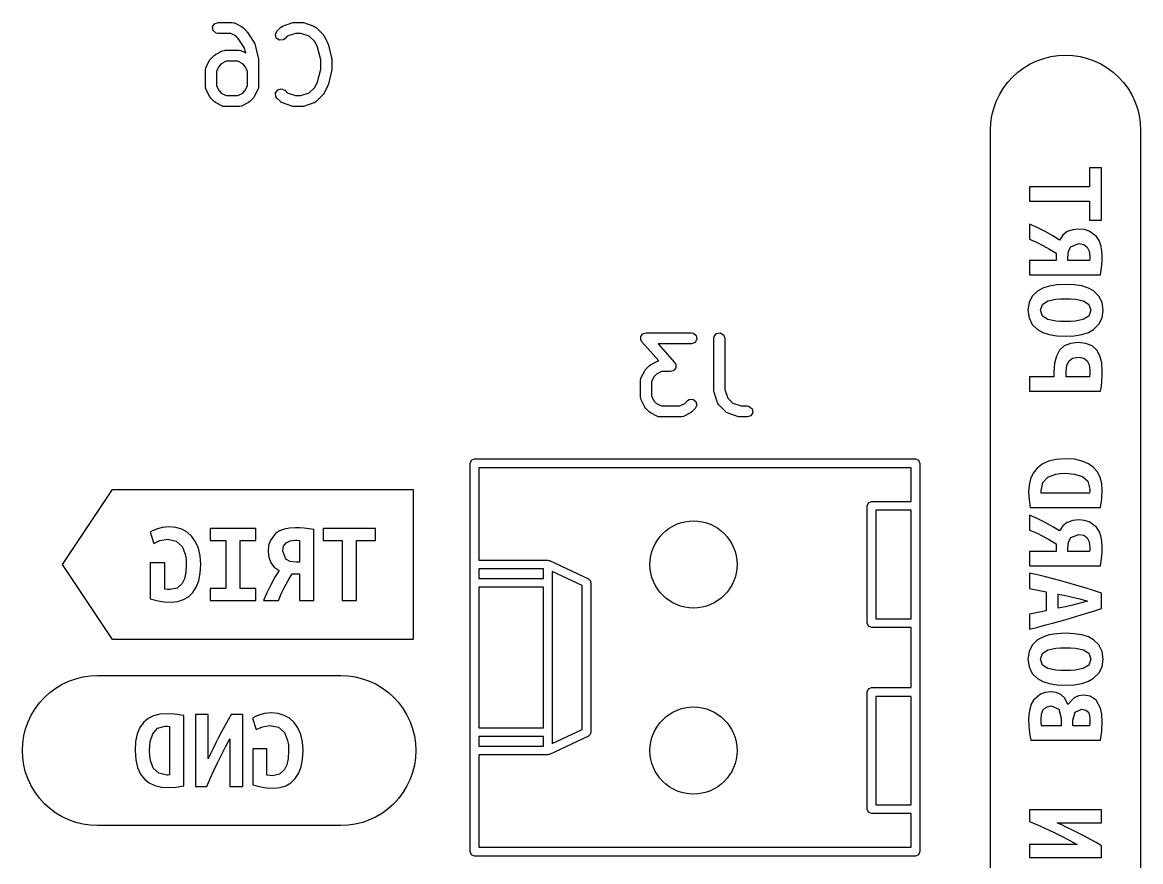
# Model space of a CAD drawing. Extents: x 84 to 124, y -233 to -38.
# Drawn here: x 107.04 to 122.31, y -168.53 to -157.08 of the extents above; entities that cross this region are included whole.
import ezdxf

# ---------------------------------------------------------------- set-up
doc = ezdxf.new("R2010")
doc.units = 0
doc.layers.add('BLACK', color=7, linetype='CONTINUOUS')

msp = doc.modelspace()

# ---------------------------------------------------------------- linework, layer by layer
at = {"layer": 'BLACK', "linetype": 'CONTINUOUS'}
for p, q in [((109.64, -157.138), (109.665, -157.094)), ((109.665, -157.094), (109.714, -157.076)), ((109.714, -157.076), (109.904, -157.076)), ((109.904, -157.076), (109.93, -157.081)), ((109.93, -157.081), (109.933, -157.084)), ((109.933, -157.084), (109.938, -157.084)), ((109.938, -157.084), (110.033, -157.132)), ((110.595, -157.128), (110.737, -157.08)), ((110.737, -157.08), (110.76, -157.077)), ((110.76, -157.077), (110.761, -157.076)), ((110.761, -157.076), (110.856, -157.076)), ((110.856, -157.076), (110.878, -157.08)), ((110.878, -157.08), (110.88, -157.08)), ((110.88, -157.08), (111.023, -157.128)), ((109.649, -157.189), (109.64, -157.138)), ((109.688, -157.222), (109.649, -157.189)), ((109.714, -157.226), (109.688, -157.222)), ((109.886, -157.226), (109.714, -157.226)), ((109.955, -157.261), (109.886, -157.226)), ((110.033, -157.132), (110.051, -157.145)), ((110.051, -157.145), (110.052, -157.146)), ((110.052, -157.146), (110.1, -157.194)), ((110.1, -157.194), (110.106, -157.203)), ((110.106, -157.203), (110.109, -157.205)), ((110.109, -157.205), (110.204, -157.348)), ((110.496, -157.24), (110.518, -157.194)), ((110.509, -157.29), (110.496, -157.24)), ((110.518, -157.194), (110.565, -157.146)), ((110.565, -157.146), (110.587, -157.131)), ((110.587, -157.131), (110.591, -157.131)), ((110.591, -157.131), (110.595, -157.128)), ((110.773, -157.226), (110.659, -157.265)), ((110.844, -157.226), (110.773, -157.226)), ((110.959, -157.265), (110.844, -157.226)), ((111.023, -157.128), (111.046, -157.14)), ((111.046, -157.14), (111.048, -157.144)), ((111.048, -157.144), (111.052, -157.146)), ((111.052, -157.146), (111.148, -157.241)), ((111.148, -157.241), (111.16, -157.26)), ((111.16, -157.26), (111.162, -157.261)), ((109.989, -157.294), (109.955, -157.261)), ((110.072, -157.42), (109.989, -157.294)), ((110.204, -157.348), (110.215, -157.371)), ((110.215, -157.371), (110.215, -157.371)), ((110.215, -157.371), (110.262, -157.562)), ((110.551, -157.319), (110.509, -157.29)), ((110.602, -157.315), (110.551, -157.319)), ((110.624, -157.3), (110.602, -157.315)), ((110.659, -157.265), (110.624, -157.3)), ((111.033, -157.339), (110.959, -157.265)), ((111.071, -157.416), (111.033, -157.339)), ((111.162, -157.261), (111.209, -157.356)), ((111.209, -157.356), (111.213, -157.368)), ((111.213, -157.368), (111.215, -157.371)), ((111.215, -157.371), (111.262, -157.562)), ((109.613, -157.575), (109.66, -157.527)), ((109.66, -157.527), (109.679, -157.514)), ((109.679, -157.514), (109.68, -157.513)), ((109.68, -157.513), (109.775, -157.465)), ((109.775, -157.465), (109.8, -157.458)), ((109.8, -157.458), (109.805, -157.459)), ((109.805, -157.459), (109.809, -157.457)), ((109.809, -157.457), (109.999, -157.457)), ((109.999, -157.457), (110.025, -157.462)), ((110.025, -157.462), (110.028, -157.465)), ((110.028, -157.465), (110.033, -157.465)), ((110.033, -157.465), (110.091, -157.494)), ((110.091, -157.494), (110.072, -157.42)), ((110.262, -157.562), (110.264, -157.577)), ((111.115, -157.589), (111.071, -157.416)), ((111.262, -157.562), (111.264, -157.577)), ((120.987, -157.567), (121.085, -157.543)), ((121.085, -157.543), (121.184, -157.528)), ((121.184, -157.528), (121.285, -157.523)), ((121.285, -157.523), (121.386, -157.528)), ((121.386, -157.528), (121.485, -157.543)), ((121.485, -157.543), (121.583, -157.567)), ((109.543, -157.723), (109.548, -157.697)), ((109.548, -157.697), (109.551, -157.694)), ((109.551, -157.689), (109.599, -157.594)), ((109.551, -157.694), (109.551, -157.689)), ((109.599, -157.594), (109.612, -157.576)), ((109.612, -157.576), (109.613, -157.575)), ((109.728, -157.672), (109.693, -157.741)), ((109.758, -157.642), (109.728, -157.672)), ((109.826, -157.607), (109.758, -157.642)), ((109.982, -157.607), (109.826, -157.607)), ((110.05, -157.642), (109.982, -157.607)), ((110.08, -157.672), (110.05, -157.642)), ((110.115, -157.741), (110.08, -157.672)), ((110.264, -157.577), (110.265, -157.58)), ((110.265, -157.58), (110.265, -157.961)), ((111.071, -157.887), (111.115, -157.714)), ((111.115, -157.714), (111.115, -157.589)), ((111.264, -157.577), (111.265, -157.58)), ((111.265, -157.58), (111.265, -157.723)), ((120.634, -157.756), (120.715, -157.696)), ((120.715, -157.696), (120.802, -157.644)), ((120.802, -157.644), (120.893, -157.601)), ((120.893, -157.601), (120.987, -157.567)), ((121.583, -157.567), (121.677, -157.601)), ((121.677, -157.601), (121.768, -157.644)), ((121.768, -157.644), (121.855, -157.696)), ((121.855, -157.696), (121.936, -157.756)), ((109.543, -157.961), (109.543, -157.723)), ((109.693, -157.741), (109.693, -157.943)), ((110.115, -157.943), (110.115, -157.741)), ((111.262, -157.741), (111.215, -157.931)), ((111.265, -157.723), (111.262, -157.738)), ((111.262, -157.738), (111.262, -157.741)), ((120.492, -157.898), (120.56, -157.823)), ((120.56, -157.823), (120.634, -157.756)), ((121.936, -157.756), (122.01, -157.823)), ((122.01, -157.823), (122.078, -157.898)), ((109.545, -157.965), (109.543, -157.961)), ((109.544, -157.969), (109.545, -157.965)), ((109.551, -157.994), (109.544, -157.969)), ((109.599, -158.09), (109.551, -157.994)), ((109.693, -157.943), (109.728, -158.012)), ((109.728, -158.012), (109.758, -158.042)), ((110.05, -158.042), (110.08, -158.012)), ((110.08, -158.012), (110.115, -157.943)), ((110.257, -157.994), (110.209, -158.09)), ((110.26, -157.987), (110.257, -157.99)), ((110.257, -157.99), (110.257, -157.994)), ((110.265, -157.961), (110.26, -157.987)), ((110.498, -158.037), (110.528, -157.995)), ((110.528, -157.995), (110.577, -157.981)), ((110.577, -157.981), (110.624, -158.003)), ((110.624, -158.003), (110.659, -158.038)), ((110.959, -158.038), (111.033, -157.964)), ((111.033, -157.964), (111.071, -157.887)), ((111.209, -157.947), (111.162, -158.042)), ((111.21, -157.943), (111.209, -157.947)), ((111.215, -157.931), (111.21, -157.943)), ((120.381, -158.065), (120.432, -157.979)), ((120.432, -157.979), (120.492, -157.898)), ((122.078, -157.898), (122.138, -157.979)), ((122.138, -157.979), (122.189, -158.065)), ((109.6, -158.091), (109.599, -158.09)), ((109.613, -158.109), (109.6, -158.091)), ((109.66, -158.157), (109.613, -158.109)), ((109.662, -158.157), (109.66, -158.157)), ((109.68, -158.171), (109.662, -158.157)), ((109.775, -158.218), (109.68, -158.171)), ((109.758, -158.042), (109.826, -158.076)), ((109.826, -158.076), (109.982, -158.076)), ((109.982, -158.076), (110.05, -158.042)), ((110.128, -158.171), (110.033, -158.218)), ((110.129, -158.17), (110.128, -158.171)), ((110.148, -158.157), (110.129, -158.17)), ((110.195, -158.109), (110.148, -158.157)), ((110.196, -158.108), (110.195, -158.109)), ((110.209, -158.09), (110.196, -158.108)), ((110.503, -158.088), (110.498, -158.037)), ((110.518, -158.109), (110.503, -158.088)), ((110.565, -158.157), (110.518, -158.109)), ((110.569, -158.159), (110.565, -158.157)), ((110.572, -158.163), (110.569, -158.159)), ((110.595, -158.175), (110.572, -158.163)), ((110.737, -158.223), (110.595, -158.175)), ((110.659, -158.038), (110.773, -158.076)), ((110.773, -158.076), (110.844, -158.076)), ((110.844, -158.076), (110.959, -158.038)), ((111.023, -158.175), (110.88, -158.223)), ((111.026, -158.172), (111.023, -158.175)), ((111.031, -158.172), (111.026, -158.172)), ((111.052, -158.157), (111.031, -158.172)), ((111.148, -158.062), (111.052, -158.157)), ((111.162, -158.042), (111.148, -158.06)), ((111.148, -158.06), (111.148, -158.062)), ((120.304, -158.251), (120.338, -158.156)), ((120.338, -158.156), (120.381, -158.065)), ((122.189, -158.065), (122.232, -158.156)), ((122.232, -158.156), (122.266, -158.251)), ((109.78, -158.219), (109.775, -158.218)), ((109.783, -158.222), (109.78, -158.219)), ((109.809, -158.226), (109.783, -158.222)), ((109.999, -158.226), (109.809, -158.226)), ((110.003, -158.225), (109.999, -158.226)), ((110.008, -158.226), (110.003, -158.225)), ((110.033, -158.218), (110.008, -158.226)), ((110.739, -158.222), (110.737, -158.223)), ((110.761, -158.226), (110.739, -158.222)), ((110.856, -158.226), (110.761, -158.226)), ((110.858, -158.226), (110.856, -158.226)), ((110.88, -158.223), (110.858, -158.226)), ((120.279, -158.348), (120.304, -158.251)), ((122.266, -158.251), (122.291, -158.348)), ((120.26, -158.548), (120.265, -158.448)), ((120.265, -158.448), (120.279, -158.348)), ((122.291, -158.348), (122.305, -158.448)), ((122.305, -158.448), (122.31, -158.548)), ((120.26, -172.942), (120.26, -158.548)), ((122.31, -158.548), (122.31, -172.942)), ((121.776, -159.061), (121.614, -159.061)), ((121.614, -159.061), (121.614, -159.32)), ((121.776, -159.775), (121.776, -159.061)), ((120.793, -159.32), (120.793, -159.516)), ((121.614, -159.32), (120.793, -159.32)), ((120.793, -159.516), (121.614, -159.516)), ((121.614, -159.516), (121.614, -159.775)), ((120.897, -159.878), (120.793, -159.832)), ((120.793, -159.832), (120.793, -160.037)), ((121.614, -159.775), (121.776, -159.775)), ((121.006, -159.932), (120.897, -159.878)), ((121.111, -159.991), (121.006, -159.932)), ((121.202, -160.048), (121.111, -159.991)), ((121.247, -159.979), (121.202, -160.048)), ((121.309, -159.932), (121.247, -159.979)), ((121.383, -159.906), (121.309, -159.932)), ((121.464, -159.897), (121.383, -159.906)), ((121.542, -159.904), (121.464, -159.897)), ((121.608, -159.924), (121.542, -159.904)), ((121.709, -159.999), (121.608, -159.924)), ((121.743, -160.053), (121.709, -159.999)), ((120.793, -160.037), (120.886, -160.077)), ((120.886, -160.077), (120.976, -160.122)), ((120.976, -160.122), (121.065, -160.172)), ((121.326, -160.199), (121.356, -160.14)), ((121.356, -160.14), (121.466, -160.096)), ((121.466, -160.096), (121.533, -160.108)), ((121.533, -160.108), (121.58, -160.144)), ((121.58, -160.144), (121.608, -160.199)), ((121.768, -160.117), (121.743, -160.053)), ((121.782, -160.189), (121.768, -160.117)), ((121.065, -160.172), (121.155, -160.226)), ((121.155, -160.226), (121.155, -160.328)), ((121.317, -160.285), (121.326, -160.199)), ((121.317, -160.328), (121.317, -160.285)), ((121.608, -160.199), (121.617, -160.269)), ((121.616, -160.296), (121.612, -160.328)), ((121.617, -160.269), (121.616, -160.296)), ((121.787, -160.269), (121.782, -160.189)), ((121.785, -160.324), (121.787, -160.269)), ((121.155, -160.328), (120.793, -160.328)), ((120.793, -160.328), (120.793, -160.523)), ((121.612, -160.328), (121.317, -160.328)), ((121.761, -160.523), (121.773, -160.46)), ((121.773, -160.46), (121.781, -160.391)), ((121.781, -160.391), (121.785, -160.324)), ((120.793, -160.523), (121.761, -160.523)), ((120.902, -160.744), (120.83, -160.813)), ((120.974, -160.703), (120.902, -160.744)), ((121.062, -160.675), (120.974, -160.703)), ((121.166, -160.657), (121.062, -160.675)), ((121.285, -160.652), (121.166, -160.657)), ((121.404, -160.657), (121.285, -160.652)), ((121.508, -160.674), (121.404, -160.657)), ((121.596, -160.702), (121.508, -160.674)), ((121.668, -160.742), (121.596, -160.702)), ((121.74, -160.811), (121.668, -160.742)), ((120.787, -160.9), (120.772, -161.004)), ((120.83, -160.813), (120.787, -160.9)), ((120.969, -160.925), (121.043, -160.878)), ((121.043, -160.878), (121.152, -160.856)), ((121.152, -160.856), (121.216, -160.851)), ((121.216, -160.851), (121.285, -160.85)), ((121.285, -160.85), (121.354, -160.851)), ((121.354, -160.851), (121.419, -160.856)), ((121.419, -160.856), (121.528, -160.878)), ((121.528, -160.878), (121.601, -160.925)), ((121.783, -160.899), (121.74, -160.811)), ((121.798, -161.006), (121.783, -160.899)), ((120.772, -161.004), (120.787, -161.11)), ((120.942, -161.006), (120.969, -160.925)), ((120.969, -161.086), (120.942, -161.006)), ((121.601, -160.925), (121.628, -161.006)), ((121.628, -161.006), (121.601, -161.086)), ((121.783, -161.109), (121.798, -161.006)), ((120.787, -161.11), (120.83, -161.198)), ((120.83, -161.198), (120.902, -161.268)), ((121.042, -161.133), (120.969, -161.086)), ((121.151, -161.156), (121.042, -161.133)), ((121.216, -161.16), (121.151, -161.156)), ((121.285, -161.161), (121.216, -161.16)), ((121.354, -161.16), (121.285, -161.161)), ((121.418, -161.156), (121.354, -161.16)), ((121.527, -161.133), (121.418, -161.156)), ((121.601, -161.086), (121.527, -161.133)), ((121.668, -161.266), (121.74, -161.195)), ((121.74, -161.195), (121.783, -161.109)), ((115.484, -161.374), (115.487, -161.369)), ((115.488, -161.394), (115.484, -161.374)), ((115.487, -161.363), (115.5, -161.347)), ((115.487, -161.369), (115.487, -161.363)), ((115.5, -161.347), (115.51, -161.33)), ((115.51, -161.33), (115.516, -161.328)), ((115.516, -161.328), (115.519, -161.323)), ((115.519, -161.323), (115.539, -161.319)), ((115.539, -161.319), (115.558, -161.312)), ((115.558, -161.312), (116.177, -161.312)), ((116.177, -161.312), (116.203, -161.317)), ((116.203, -161.317), (116.242, -161.35)), ((116.242, -161.35), (116.251, -161.4)), ((116.483, -161.387), (116.488, -161.362)), ((116.488, -161.362), (116.521, -161.322)), ((116.521, -161.322), (116.571, -161.314)), ((116.571, -161.314), (116.616, -161.339)), ((116.616, -161.339), (116.633, -161.387)), ((120.902, -161.268), (120.974, -161.308)), ((120.974, -161.308), (121.062, -161.337)), ((121.062, -161.337), (121.166, -161.354)), ((121.166, -161.354), (121.285, -161.36)), ((121.285, -161.36), (121.404, -161.354)), ((121.404, -161.354), (121.508, -161.336)), ((121.508, -161.336), (121.596, -161.307)), ((121.596, -161.307), (121.668, -161.266)), ((115.488, -161.414), (115.488, -161.394)), ((115.493, -161.422), (115.488, -161.414)), ((115.493, -161.425), (115.493, -161.422)), ((115.496, -161.427), (115.493, -161.425)), ((115.502, -161.437), (115.496, -161.427)), ((115.73, -161.697), (115.502, -161.437)), ((116.177, -161.462), (115.724, -161.462)), ((115.724, -161.462), (115.948, -161.719)), ((116.226, -161.445), (116.177, -161.462)), ((116.251, -161.4), (116.226, -161.445)), ((116.483, -162.102), (116.483, -161.387)), ((116.633, -161.387), (116.633, -162.089)), ((121.266, -161.493), (121.203, -161.551)), ((121.351, -161.458), (121.266, -161.493)), ((121.458, -161.447), (121.351, -161.458)), ((121.564, -161.458), (121.458, -161.447)), ((121.647, -161.493), (121.564, -161.458)), ((121.71, -161.55), (121.647, -161.493)), ((121.16, -161.63), (121.133, -161.728)), ((121.203, -161.551), (121.16, -161.63)), ((121.332, -161.694), (121.382, -161.659)), ((121.382, -161.659), (121.46, -161.647)), ((121.46, -161.647), (121.533, -161.659)), ((121.533, -161.659), (121.581, -161.694)), ((121.752, -161.628), (121.71, -161.55)), ((121.778, -161.725), (121.752, -161.628)), ((115.491, -161.925), (115.539, -161.83)), ((115.539, -161.83), (115.552, -161.812)), ((115.552, -161.812), (115.553, -161.811)), ((115.553, -161.811), (115.601, -161.763)), ((115.601, -161.763), (115.619, -161.75)), ((115.619, -161.75), (115.62, -161.749)), ((115.62, -161.749), (115.715, -161.701)), ((115.715, -161.701), (115.73, -161.697)), ((115.911, -161.836), (115.892, -161.843)), ((115.931, -161.832), (115.911, -161.836)), ((115.934, -161.828), (115.931, -161.832)), ((115.94, -161.826), (115.934, -161.828)), ((115.95, -161.808), (115.94, -161.826)), ((115.948, -161.719), (115.954, -161.729)), ((115.963, -161.793), (115.95, -161.808)), ((115.954, -161.729), (115.957, -161.731)), ((115.957, -161.731), (115.957, -161.734)), ((115.957, -161.734), (115.962, -161.741)), ((115.962, -161.741), (115.962, -161.761)), ((115.962, -161.761), (115.966, -161.781)), ((115.966, -161.781), (115.963, -161.787)), ((115.963, -161.787), (115.963, -161.793)), ((121.133, -161.728), (121.125, -161.845)), ((121.295, -161.836), (121.304, -161.754)), ((121.295, -161.915), (121.295, -161.836)), ((121.304, -161.754), (121.332, -161.694)), ((121.581, -161.694), (121.608, -161.748)), ((121.608, -161.748), (121.617, -161.818)), ((121.617, -161.818), (121.616, -161.867)), ((121.787, -161.841), (121.778, -161.725)), ((115.483, -161.959), (115.488, -161.933)), ((115.483, -162.197), (115.483, -161.959)), ((115.488, -161.933), (115.491, -161.93)), ((115.491, -161.93), (115.491, -161.925)), ((115.668, -161.908), (115.633, -161.977)), ((115.633, -161.977), (115.633, -162.179)), ((115.698, -161.878), (115.668, -161.908)), ((115.767, -161.843), (115.698, -161.878)), ((115.892, -161.843), (115.767, -161.843)), ((121.125, -161.915), (120.793, -161.915)), ((120.793, -161.915), (120.793, -162.11)), ((121.125, -161.845), (121.125, -161.915)), ((121.612, -161.915), (121.295, -161.915)), ((121.616, -161.867), (121.612, -161.915)), ((121.774, -162.046), (121.781, -161.974)), ((121.781, -161.974), (121.785, -161.902)), ((121.785, -161.902), (121.787, -161.841)), ((116.484, -162.103), (116.483, -162.102)), ((116.487, -162.125), (116.484, -162.103)), ((116.535, -162.268), (116.487, -162.125)), ((116.633, -162.089), (116.672, -162.204)), ((120.793, -162.11), (121.763, -162.11)), ((121.763, -162.11), (121.774, -162.046)), ((115.485, -162.201), (115.483, -162.197)), ((115.484, -162.205), (115.485, -162.201)), ((115.491, -162.23), (115.484, -162.205)), ((115.539, -162.326), (115.491, -162.23)), ((115.633, -162.179), (115.668, -162.248)), ((115.668, -162.248), (115.698, -162.278)), ((115.698, -162.278), (115.767, -162.312)), ((116.017, -162.312), (116.085, -162.278)), ((116.085, -162.278), (116.124, -162.239)), ((116.124, -162.239), (116.146, -162.224)), ((116.146, -162.224), (116.197, -162.22)), ((116.197, -162.22), (116.239, -162.249)), ((116.239, -162.249), (116.252, -162.299)), ((116.538, -162.272), (116.535, -162.268)), ((116.538, -162.276), (116.538, -162.272)), ((116.553, -162.298), (116.538, -162.276)), ((116.648, -162.393), (116.553, -162.298)), ((116.672, -162.204), (116.742, -162.274)), ((116.742, -162.274), (116.856, -162.312)), ((115.54, -162.327), (115.539, -162.326)), ((115.553, -162.345), (115.54, -162.327)), ((115.601, -162.393), (115.553, -162.345)), ((115.602, -162.393), (115.601, -162.393)), ((115.62, -162.407), (115.602, -162.393)), ((115.715, -162.454), (115.62, -162.407)), ((115.767, -162.312), (116.017, -162.312)), ((116.163, -162.407), (116.068, -162.454)), ((116.164, -162.406), (116.163, -162.407)), ((116.183, -162.393), (116.164, -162.406)), ((116.23, -162.345), (116.183, -162.393)), ((116.252, -162.299), (116.23, -162.345)), ((116.652, -162.395), (116.648, -162.393)), ((116.655, -162.399), (116.652, -162.395)), ((116.677, -162.411), (116.655, -162.399)), ((116.82, -162.459), (116.677, -162.411)), ((116.856, -162.312), (116.939, -162.312)), ((116.939, -162.312), (116.965, -162.317)), ((116.987, -162.445), (116.939, -162.462)), ((116.965, -162.317), (117.004, -162.35)), ((117.013, -162.4), (116.987, -162.445)), ((117.004, -162.35), (117.013, -162.4)), ((115.72, -162.455), (115.715, -162.454)), ((115.723, -162.458), (115.72, -162.455)), ((115.749, -162.462), (115.723, -162.458)), ((116.035, -162.462), (115.749, -162.462)), ((116.039, -162.461), (116.035, -162.462)), ((116.043, -162.462), (116.039, -162.461)), ((116.068, -162.454), (116.043, -162.462)), ((116.822, -162.458), (116.82, -162.459)), ((116.844, -162.462), (116.822, -162.458)), ((116.939, -162.462), (116.844, -162.462)), ((113.155, -163.095), (113.173, -163.053)), ((113.173, -163.053), (113.215, -163.035)), ((113.215, -163.035), (119.235, -163.035)), ((119.235, -163.035), (119.277, -163.053)), ((119.277, -163.053), (119.295, -163.095)), ((121.159, -163.041), (121.052, -163.067)), ((121.285, -163.033), (121.159, -163.041)), ((121.409, -163.04), (121.285, -163.033)), ((121.513, -163.064), (121.409, -163.04)), ((113.155, -168.395), (113.155, -163.095)), ((119.175, -163.155), (113.275, -163.155)), ((113.275, -163.155), (113.275, -164.415)), ((119.175, -163.615), (119.175, -163.155)), ((119.295, -163.095), (119.295, -168.395)), ((120.896, -163.161), (120.844, -163.227)), ((120.965, -163.108), (120.896, -163.161)), ((121.052, -163.067), (120.965, -163.108)), ((121.599, -163.101), (121.513, -163.064)), ((121.668, -163.15), (121.599, -163.101)), ((121.721, -163.212), (121.668, -163.15)), ((121.758, -163.286), (121.721, -163.212)), ((120.808, -163.305), (120.787, -163.393)), ((120.844, -163.227), (120.808, -163.305)), ((120.95, -163.468), (120.975, -163.356)), ((120.975, -163.356), (121.045, -163.283)), ((121.045, -163.283), (121.151, -163.243)), ((121.151, -163.243), (121.215, -163.234)), ((121.215, -163.234), (121.285, -163.231)), ((121.285, -163.231), (121.409, -163.241)), ((121.409, -163.241), (121.515, -163.274)), ((121.515, -163.274), (121.589, -163.339)), ((121.589, -163.339), (121.617, -163.446)), ((121.78, -163.37), (121.758, -163.286)), ((107.588, -164.475), (108.272, -163.45)), ((108.272, -163.45), (112.376, -163.45)), ((112.376, -163.45), (112.376, -165.5)), ((120.787, -163.393), (120.78, -163.488)), ((120.78, -163.488), (120.786, -163.591)), ((120.95, -163.485), (120.95, -163.468)), ((120.952, -163.503), (120.95, -163.485)), ((121.612, -163.503), (120.952, -163.503)), ((121.616, -163.474), (121.612, -163.503)), ((121.617, -163.446), (121.616, -163.474)), ((121.787, -163.463), (121.78, -163.37)), ((121.782, -163.573), (121.787, -163.463)), ((118.575, -163.675), (118.593, -163.633)), ((118.593, -163.633), (118.635, -163.615)), ((118.635, -163.615), (119.175, -163.615)), ((120.786, -163.591), (120.804, -163.698)), ((121.763, -163.698), (121.782, -163.573)), ((118.575, -165.275), (118.575, -163.675)), ((118.695, -163.735), (118.695, -165.215)), ((119.175, -163.735), (118.695, -163.735)), ((119.175, -165.215), (119.175, -163.735)), ((120.897, -163.846), (120.793, -163.801)), ((120.793, -163.801), (120.793, -164.006)), ((120.804, -163.698), (121.763, -163.698)), ((108.951, -163.971), (108.872, -163.991)), ((109.053, -163.962), (108.951, -163.971)), ((109.139, -163.97), (109.053, -163.962)), ((109.22, -163.995), (109.139, -163.97)), ((110.689, -163.978), (110.617, -163.992)), ((110.769, -163.973), (110.689, -163.978)), ((110.825, -163.975), (110.769, -163.973)), ((110.891, -163.979), (110.825, -163.975)), ((121.006, -163.901), (120.897, -163.846)), ((121.111, -163.96), (121.006, -163.901)), ((121.202, -164.017), (121.111, -163.96)), ((121.247, -163.948), (121.202, -164.017)), ((121.309, -163.901), (121.247, -163.948)), ((121.383, -163.875), (121.309, -163.901)), ((121.464, -163.866), (121.383, -163.875)), ((121.542, -163.873), (121.464, -163.866)), ((121.608, -163.892), (121.542, -163.873)), ((121.709, -163.968), (121.608, -163.892)), ((121.743, -164.022), (121.709, -163.968)), ((108.817, -164.015), (108.785, -164.034)), ((108.785, -164.034), (108.836, -164.189)), ((108.872, -163.991), (108.817, -164.015)), ((109.292, -164.035), (109.22, -163.995)), ((109.355, -164.092), (109.292, -164.035)), ((109.406, -164.165), (109.355, -164.092)), ((109.605, -163.984), (109.605, -164.146)), ((110.229, -163.984), (109.605, -163.984)), ((110.229, -164.146), (110.229, -163.984)), ((110.499, -164.051), (110.424, -164.152)), ((110.553, -164.017), (110.499, -164.051)), ((110.617, -163.992), (110.553, -164.017)), ((110.96, -163.987), (110.891, -163.979)), ((111.023, -163.999), (110.96, -163.987)), ((111.023, -164.967), (111.023, -163.999)), ((111.863, -163.984), (111.149, -163.984)), ((111.149, -163.984), (111.149, -164.146)), ((111.863, -164.146), (111.863, -163.984)), ((120.793, -164.006), (120.886, -164.045)), ((120.886, -164.045), (120.976, -164.091)), ((120.976, -164.091), (121.065, -164.141)), ((121.326, -164.167), (121.356, -164.109)), ((121.356, -164.109), (121.466, -164.065)), ((121.466, -164.065), (121.533, -164.077)), ((121.533, -164.077), (121.58, -164.112)), ((121.58, -164.112), (121.608, -164.167)), ((121.768, -164.085), (121.743, -164.022)), ((121.782, -164.157), (121.768, -164.085)), ((108.836, -164.189), (108.921, -164.15)), ((108.921, -164.15), (109.026, -164.132)), ((109.026, -164.132), (109.143, -164.157)), ((109.143, -164.157), (109.222, -164.228)), ((109.222, -164.228), (109.267, -164.336)), ((109.445, -164.254), (109.406, -164.165)), ((109.47, -164.357), (109.445, -164.254)), ((109.605, -164.146), (109.818, -164.146)), ((109.818, -164.146), (109.818, -164.805)), ((110.015, -164.805), (110.015, -164.146)), ((110.015, -164.146), (110.229, -164.146)), ((110.404, -164.218), (110.398, -164.296)), ((110.424, -164.152), (110.404, -164.218)), ((110.596, -164.294), (110.608, -164.227)), ((110.608, -164.227), (110.644, -164.18)), ((110.644, -164.18), (110.699, -164.152)), ((110.699, -164.152), (110.769, -164.143)), ((110.769, -164.143), (110.796, -164.144)), ((110.796, -164.144), (110.828, -164.148)), ((110.828, -164.148), (110.828, -164.443)), ((111.149, -164.146), (111.407, -164.146)), ((111.407, -164.146), (111.407, -164.967)), ((111.604, -164.967), (111.604, -164.146)), ((111.604, -164.146), (111.863, -164.146)), ((121.065, -164.141), (121.155, -164.195)), ((121.155, -164.195), (121.155, -164.296)), ((121.317, -164.254), (121.326, -164.167)), ((121.317, -164.296), (121.317, -164.254)), ((121.608, -164.167), (121.617, -164.238)), ((121.616, -164.265), (121.612, -164.296)), ((121.617, -164.238), (121.616, -164.265)), ((121.787, -164.238), (121.782, -164.157)), ((121.785, -164.293), (121.787, -164.238)), ((109.267, -164.336), (109.277, -164.402)), ((109.277, -164.402), (109.28, -164.475)), ((109.478, -164.475), (109.47, -164.357)), ((110.398, -164.296), (110.406, -164.377)), ((110.406, -164.377), (110.433, -164.451)), ((110.641, -164.404), (110.596, -164.294)), ((110.699, -164.434), (110.641, -164.404)), ((110.785, -164.443), (110.699, -164.434)), ((113.275, -164.415), (114.215, -164.415)), ((114.215, -164.415), (114.227, -164.42)), ((114.227, -164.42), (114.241, -164.421)), ((114.241, -164.421), (114.771, -164.671)), ((121.155, -164.296), (120.793, -164.296)), ((120.793, -164.296), (120.793, -164.492)), ((121.612, -164.296), (121.317, -164.296)), ((121.761, -164.492), (121.773, -164.429)), ((121.773, -164.429), (121.781, -164.36)), ((121.781, -164.36), (121.785, -164.293)), ((108.272, -165.5), (107.588, -164.475)), ((108.985, -164.453), (108.789, -164.453)), ((108.789, -164.453), (108.789, -164.943)), ((108.985, -164.812), (108.985, -164.453)), ((109.274, -164.582), (109.255, -164.669)), ((109.28, -164.475), (109.274, -164.582)), ((109.471, -164.594), (109.478, -164.475)), ((110.433, -164.451), (110.479, -164.513)), ((110.479, -164.513), (110.548, -164.558)), ((110.548, -164.558), (110.491, -164.649)), ((110.828, -164.443), (110.785, -164.443)), ((113.275, -164.535), (113.275, -164.665)), ((114.155, -164.535), (113.275, -164.535)), ((114.155, -164.665), (114.155, -164.535)), ((114.685, -164.763), (114.275, -164.57)), ((114.275, -164.57), (114.275, -166.92)), ((120.793, -164.492), (121.761, -164.492)), ((109.224, -164.735), (109.156, -164.797)), ((109.255, -164.669), (109.224, -164.735)), ((109.415, -164.786), (109.45, -164.698)), ((109.45, -164.698), (109.471, -164.594)), ((110.491, -164.649), (110.433, -164.754)), ((110.622, -164.784), (110.672, -164.695)), ((110.672, -164.695), (110.726, -164.605)), ((110.726, -164.605), (110.828, -164.605)), ((110.828, -164.605), (110.828, -164.967)), ((113.275, -164.665), (114.155, -164.665)), ((114.771, -164.671), (114.778, -164.679)), ((114.778, -164.679), (114.787, -164.683)), ((114.787, -164.683), (114.793, -164.695)), ((114.793, -164.695), (114.801, -164.705)), ((114.801, -164.705), (114.801, -164.715)), ((114.801, -164.715), (114.805, -164.725)), ((114.805, -164.725), (114.805, -166.765)), ((120.904, -164.618), (120.793, -164.592)), ((120.793, -164.592), (120.793, -164.801)), ((121.012, -164.644), (120.904, -164.618)), ((121.117, -164.671), (121.012, -164.644)), ((121.219, -164.698), (121.117, -164.671)), ((121.318, -164.726), (121.219, -164.698)), ((121.437, -164.76), (121.318, -164.726)), ((109.023, -164.816), (108.985, -164.812)), ((109.061, -164.818), (109.023, -164.816)), ((109.156, -164.797), (109.061, -164.818)), ((109.311, -164.915), (109.369, -164.858)), ((109.369, -164.858), (109.415, -164.786)), ((109.818, -164.805), (109.605, -164.805)), ((109.605, -164.805), (109.605, -164.967)), ((110.229, -164.805), (110.015, -164.805)), ((110.229, -164.967), (110.229, -164.805)), ((110.378, -164.863), (110.333, -164.967)), ((110.433, -164.754), (110.378, -164.863)), ((110.537, -164.967), (110.577, -164.874)), ((110.577, -164.874), (110.622, -164.784)), ((113.275, -164.785), (113.275, -166.705)), ((114.155, -164.785), (113.275, -164.785)), ((114.155, -166.705), (114.155, -164.785)), ((114.685, -166.727), (114.685, -164.763)), ((120.793, -164.801), (121.02, -164.847)), ((121.02, -164.847), (121.02, -165.109)), ((121.182, -165.073), (121.182, -164.881)), ((121.182, -164.881), (121.283, -164.9)), ((121.553, -164.795), (121.437, -164.76)), ((121.666, -164.83), (121.553, -164.795)), ((121.776, -164.865), (121.666, -164.83)), ((121.776, -165.077), (121.776, -164.865)), ((108.789, -164.943), (108.898, -164.972)), ((108.898, -164.972), (108.98, -164.984)), ((108.98, -164.984), (109.077, -164.988)), ((109.077, -164.988), (109.164, -164.98)), ((109.164, -164.98), (109.243, -164.955)), ((109.243, -164.955), (109.311, -164.915)), ((109.605, -164.967), (110.229, -164.967)), ((110.333, -164.967), (110.537, -164.967)), ((110.828, -164.967), (111.023, -164.967)), ((111.407, -164.967), (111.604, -164.967)), ((121.283, -164.9), (121.381, -164.921)), ((121.381, -165.031), (121.283, -165.053)), ((121.381, -164.921), (121.479, -164.946)), ((121.479, -165.005), (121.381, -165.031)), ((121.479, -164.946), (121.585, -164.976)), ((121.585, -164.976), (121.479, -165.005)), ((121.02, -165.109), (120.793, -165.154)), ((120.793, -165.154), (120.793, -165.357)), ((121.283, -165.053), (121.182, -165.073)), ((121.322, -165.216), (121.44, -165.18)), ((121.44, -165.18), (121.555, -165.145)), ((121.555, -165.145), (121.667, -165.111)), ((121.667, -165.111), (121.776, -165.077)), ((118.593, -165.317), (118.575, -165.275)), ((118.635, -165.335), (118.593, -165.317)), ((119.175, -165.335), (118.635, -165.335)), ((118.695, -165.215), (119.175, -165.215)), ((119.175, -166.155), (119.175, -165.335)), ((120.793, -165.357), (120.907, -165.329)), ((120.907, -165.329), (121.017, -165.301)), ((121.017, -165.301), (121.123, -165.272)), ((121.123, -165.272), (121.225, -165.244)), ((121.225, -165.244), (121.322, -165.216)), ((112.376, -165.5), (108.272, -165.5)), ((120.974, -165.466), (120.902, -165.506)), ((121.062, -165.437), (120.974, -165.466)), ((121.166, -165.42), (121.062, -165.437)), ((121.285, -165.414), (121.166, -165.42)), ((121.404, -165.42), (121.285, -165.414)), ((121.508, -165.437), (121.404, -165.42)), ((121.596, -165.465), (121.508, -165.437)), ((121.668, -165.504), (121.596, -165.465)), ((121.74, -165.574), (121.668, -165.504)), ((120.83, -165.576), (120.787, -165.663)), ((120.902, -165.506), (120.83, -165.576)), ((120.969, -165.688), (121.043, -165.64)), ((121.043, -165.64), (121.152, -165.618)), ((121.152, -165.618), (121.216, -165.614)), ((121.216, -165.614), (121.285, -165.612)), ((121.285, -165.612), (121.354, -165.614)), ((121.354, -165.614), (121.419, -165.618)), ((121.419, -165.618), (121.528, -165.64)), ((121.528, -165.64), (121.601, -165.687)), ((121.783, -165.662), (121.74, -165.574)), ((120.787, -165.663), (120.772, -165.766)), ((120.772, -165.766), (120.787, -165.873)), ((120.942, -165.768), (120.969, -165.688)), ((120.969, -165.849), (120.942, -165.768)), ((121.601, -165.687), (121.628, -165.768)), ((121.628, -165.768), (121.601, -165.849)), ((121.798, -165.768), (121.783, -165.662)), ((121.783, -165.871), (121.798, -165.768)), ((120.787, -165.873), (120.83, -165.961)), ((120.83, -165.961), (120.902, -166.031)), ((121.042, -165.896), (120.969, -165.849)), ((121.151, -165.918), (121.042, -165.896)), ((121.216, -165.922), (121.151, -165.918)), ((121.285, -165.924), (121.216, -165.922)), ((121.354, -165.922), (121.285, -165.924)), ((121.418, -165.918), (121.354, -165.922)), ((121.527, -165.896), (121.418, -165.918)), ((121.601, -165.849), (121.527, -165.896)), ((121.668, -166.028), (121.74, -165.958)), ((121.74, -165.958), (121.783, -165.871)), ((107.498, -166.162), (107.584, -166.111)), ((107.584, -166.111), (107.675, -166.068)), ((107.675, -166.068), (107.77, -166.034)), ((107.77, -166.034), (107.868, -166.009)), ((107.868, -166.009), (107.967, -165.995)), ((107.967, -165.995), (108.068, -165.99)), ((108.068, -165.99), (111.388, -165.99)), ((111.388, -165.99), (111.489, -165.995)), ((111.489, -165.995), (111.588, -166.009)), ((111.588, -166.009), (111.686, -166.034)), ((111.686, -166.034), (111.781, -166.068)), ((111.781, -166.068), (111.872, -166.111)), ((111.872, -166.111), (111.958, -166.162)), ((120.902, -166.031), (120.974, -166.071)), ((120.974, -166.071), (121.062, -166.099)), ((121.062, -166.099), (121.166, -166.116)), ((121.404, -166.116), (121.508, -166.099)), ((121.508, -166.099), (121.596, -166.069)), ((121.596, -166.069), (121.668, -166.028)), ((107.343, -166.29), (107.417, -166.222)), ((107.417, -166.222), (107.498, -166.162)), ((111.958, -166.162), (112.039, -166.222)), ((112.039, -166.222), (112.113, -166.29)), ((118.575, -166.215), (118.593, -166.173)), ((118.575, -167.815), (118.575, -166.215)), ((118.593, -166.173), (118.635, -166.155)), ((118.635, -166.155), (119.175, -166.155)), ((120.941, -166.244), (120.846, -166.326)), ((121.008, -166.222), (120.941, -166.244)), ((121.09, -166.214), (121.008, -166.222)), ((121.156, -166.223), (121.09, -166.214)), ((121.22, -166.25), (121.156, -166.223)), ((121.166, -166.116), (121.285, -166.122)), ((121.275, -166.302), (121.22, -166.25)), ((121.285, -166.122), (121.404, -166.116)), ((121.528, -166.26), (121.462, -166.269)), ((121.62, -166.274), (121.528, -166.26)), ((107.215, -166.445), (107.275, -166.364)), ((107.275, -166.364), (107.343, -166.29)), ((112.113, -166.29), (112.181, -166.364)), ((112.181, -166.364), (112.241, -166.445)), ((118.695, -166.275), (118.695, -167.755)), ((119.175, -166.275), (118.695, -166.275)), ((119.175, -167.755), (119.175, -166.275)), ((120.815, -166.382), (120.795, -166.448)), ((120.846, -166.326), (120.815, -166.382)), ((121.019, -166.422), (121.09, -166.406)), ((121.09, -166.406), (121.192, -166.451)), ((121.318, -166.386), (121.275, -166.302)), ((121.404, -166.294), (121.318, -166.386)), ((121.462, -166.269), (121.404, -166.294)), ((121.703, -166.328), (121.62, -166.274)), ((121.764, -166.438), (121.703, -166.328)), ((107.12, -166.623), (107.163, -166.532)), ((107.163, -166.532), (107.215, -166.445)), ((108.833, -166.542), (108.759, -166.579)), ((108.918, -166.52), (108.833, -166.542)), ((109.01, -166.513), (108.918, -166.52)), ((109.12, -166.518), (109.01, -166.513)), ((109.245, -166.537), (109.12, -166.518)), ((109.245, -167.496), (109.245, -166.537)), ((109.404, -166.524), (109.404, -167.507)), ((109.58, -166.524), (109.404, -166.524)), ((109.58, -167.129), (109.58, -166.524)), ((109.895, -166.524), (109.85, -166.597)), ((110.052, -166.524), (109.895, -166.524)), ((110.052, -167.507), (110.052, -166.524)), ((110.215, -166.555), (110.182, -166.574)), ((110.269, -166.531), (110.215, -166.555)), ((110.348, -166.511), (110.269, -166.531)), ((110.45, -166.502), (110.348, -166.511)), ((110.536, -166.51), (110.45, -166.502)), ((110.617, -166.535), (110.536, -166.51)), ((110.69, -166.575), (110.617, -166.535)), ((112.241, -166.445), (112.293, -166.532)), ((112.293, -166.532), (112.336, -166.623)), ((120.784, -166.521), (120.78, -166.6)), ((120.795, -166.448), (120.784, -166.521)), ((120.95, -166.584), (120.956, -166.519)), ((120.956, -166.519), (120.976, -166.463)), ((120.976, -166.463), (121.019, -166.422)), ((121.192, -166.451), (121.223, -166.573)), ((121.223, -166.573), (121.223, -166.678)), ((121.385, -166.601), (121.418, -166.489)), ((121.418, -166.489), (121.507, -166.451)), ((121.507, -166.451), (121.564, -166.462)), ((121.564, -166.462), (121.597, -166.492)), ((121.597, -166.492), (121.613, -166.536)), ((121.613, -166.536), (121.617, -166.589)), ((121.781, -166.518), (121.764, -166.438)), ((121.787, -166.619), (121.781, -166.518)), ((107.062, -166.815), (107.086, -166.717)), ((107.086, -166.717), (107.12, -166.623)), ((108.648, -166.701), (108.611, -166.787)), ((108.698, -166.632), (108.648, -166.701)), ((108.759, -166.579), (108.698, -166.632)), ((108.822, -166.785), (108.887, -166.711)), ((108.887, -166.711), (108.993, -166.683)), ((108.993, -166.683), (109.022, -166.684)), ((109.022, -166.684), (109.05, -166.688)), ((109.05, -166.688), (109.05, -167.348)), ((109.806, -166.676), (109.762, -166.758)), ((109.85, -166.597), (109.806, -166.676)), ((110.182, -166.574), (110.233, -166.729)), ((110.233, -166.729), (110.319, -166.69)), ((110.319, -166.69), (110.423, -166.672)), ((110.423, -166.672), (110.541, -166.697)), ((110.541, -166.697), (110.619, -166.768)), ((110.752, -166.632), (110.69, -166.575)), ((110.803, -166.705), (110.752, -166.632)), ((110.842, -166.794), (110.803, -166.705)), ((112.336, -166.623), (112.37, -166.717)), ((112.37, -166.717), (112.394, -166.815)), ((113.275, -166.705), (114.155, -166.705)), ((120.78, -166.6), (120.782, -166.666)), ((120.782, -166.666), (120.787, -166.735)), ((120.952, -166.632), (120.95, -166.584)), ((120.956, -166.678), (120.952, -166.632)), ((121.223, -166.678), (120.956, -166.678)), ((121.385, -166.678), (121.385, -166.601)), ((121.61, -166.678), (121.385, -166.678)), ((121.615, -166.635), (121.61, -166.678)), ((121.617, -166.589), (121.615, -166.635)), ((121.78, -166.751), (121.787, -166.619)), ((107.047, -166.914), (107.062, -166.815)), ((108.611, -166.787), (108.588, -166.891)), ((108.788, -166.891), (108.822, -166.785)), ((109.719, -166.839), (109.679, -166.919)), ((109.762, -166.758), (109.719, -166.839)), ((109.817, -166.964), (109.876, -166.855)), ((109.876, -166.855), (109.876, -167.507)), ((110.619, -166.768), (110.664, -166.876)), ((110.664, -166.876), (110.674, -166.942)), ((110.867, -166.897), (110.842, -166.794)), ((112.394, -166.815), (112.409, -166.914)), ((113.275, -166.825), (113.275, -166.955)), ((114.155, -166.825), (113.275, -166.825)), ((114.155, -166.955), (114.155, -166.825)), ((114.771, -166.819), (114.241, -167.069)), ((114.275, -166.92), (114.685, -166.727)), ((114.778, -166.811), (114.771, -166.819)), ((114.787, -166.807), (114.778, -166.811)), ((114.793, -166.795), (114.787, -166.807)), ((114.801, -166.785), (114.793, -166.795)), ((114.805, -166.765), (114.801, -166.775)), ((114.801, -166.775), (114.801, -166.785)), ((120.787, -166.735), (120.796, -166.804)), ((120.796, -166.804), (120.809, -166.873)), ((120.809, -166.873), (121.763, -166.873)), ((121.763, -166.873), (121.78, -166.751)), ((107.042, -167.015), (107.047, -166.914)), ((107.047, -167.116), (107.042, -167.015)), ((108.588, -166.891), (108.58, -167.015)), ((108.58, -167.015), (108.589, -167.141)), ((108.779, -167.015), (108.788, -166.891)), ((108.782, -167.085), (108.779, -167.015)), ((109.641, -166.996), (109.608, -167.067)), ((109.679, -166.919), (109.641, -166.996)), ((109.76, -167.072), (109.817, -166.964)), ((110.382, -166.993), (110.187, -166.993)), ((110.187, -166.993), (110.187, -167.483)), ((110.382, -167.352), (110.382, -166.993)), ((110.677, -167.015), (110.671, -167.122)), ((110.674, -166.942), (110.677, -167.015)), ((110.876, -167.015), (110.867, -166.897)), ((110.869, -167.134), (110.876, -167.015)), ((112.409, -166.914), (112.414, -167.015)), ((112.414, -167.015), (112.409, -167.116)), ((113.275, -166.955), (114.155, -166.955)), ((107.062, -167.215), (107.047, -167.116)), ((108.589, -167.141), (108.614, -167.248)), ((108.791, -167.149), (108.782, -167.085)), ((108.83, -167.255), (108.791, -167.149)), ((109.608, -167.067), (109.58, -167.129)), ((109.656, -167.289), (109.707, -167.181)), ((109.707, -167.181), (109.76, -167.072)), ((110.671, -167.122), (110.653, -167.209)), ((110.847, -167.238), (110.869, -167.134)), ((112.409, -167.116), (112.394, -167.215)), ((114.215, -167.075), (113.275, -167.075)), ((113.275, -167.075), (113.275, -168.335)), ((114.227, -167.07), (114.215, -167.075)), ((114.241, -167.069), (114.227, -167.07)), ((107.086, -167.313), (107.062, -167.215)), ((107.12, -167.407), (107.086, -167.313)), ((108.614, -167.248), (108.655, -167.335)), ((108.655, -167.335), (108.709, -167.404)), ((108.903, -167.325), (108.83, -167.255)), ((109.015, -167.35), (108.903, -167.325)), ((109.607, -167.398), (109.656, -167.289)), ((110.553, -167.337), (110.458, -167.358)), ((110.622, -167.275), (110.553, -167.337)), ((110.653, -167.209), (110.622, -167.275)), ((110.766, -167.398), (110.813, -167.326)), ((110.813, -167.326), (110.847, -167.238)), ((112.37, -167.313), (112.336, -167.407)), ((112.394, -167.215), (112.37, -167.313)), ((107.163, -167.498), (107.12, -167.407)), ((108.709, -167.404), (108.775, -167.456)), ((108.775, -167.456), (108.852, -167.492)), ((109.033, -167.35), (109.015, -167.35)), ((109.05, -167.348), (109.033, -167.35)), ((109.561, -167.507), (109.607, -167.398)), ((110.187, -167.483), (110.296, -167.512)), ((110.42, -167.356), (110.382, -167.352)), ((110.458, -167.358), (110.42, -167.356)), ((110.64, -167.495), (110.708, -167.455)), ((110.708, -167.455), (110.766, -167.398)), ((112.336, -167.407), (112.293, -167.498)), ((107.215, -167.585), (107.163, -167.498)), ((107.275, -167.666), (107.215, -167.585)), ((108.852, -167.492), (108.94, -167.513)), ((108.94, -167.513), (109.036, -167.52)), ((109.036, -167.52), (109.138, -167.514)), ((109.138, -167.514), (109.245, -167.496)), ((109.404, -167.507), (109.561, -167.507)), ((109.876, -167.507), (110.052, -167.507)), ((110.296, -167.512), (110.377, -167.524)), ((110.377, -167.524), (110.474, -167.528)), ((110.474, -167.528), (110.562, -167.52)), ((110.562, -167.52), (110.64, -167.495)), ((112.241, -167.585), (112.181, -167.666)), ((112.293, -167.498), (112.241, -167.585)), ((107.343, -167.74), (107.275, -167.666)), ((107.417, -167.808), (107.343, -167.74)), ((112.113, -167.74), (112.039, -167.808)), ((112.181, -167.666), (112.113, -167.74)), ((118.695, -167.755), (119.175, -167.755)), ((107.498, -167.868), (107.417, -167.808)), ((107.584, -167.919), (107.498, -167.868)), ((107.675, -167.962), (107.584, -167.919)), ((111.872, -167.919), (111.781, -167.962)), ((111.958, -167.868), (111.872, -167.919)), ((112.039, -167.808), (111.958, -167.868)), ((118.593, -167.857), (118.575, -167.815)), ((118.635, -167.875), (118.593, -167.857)), ((119.175, -167.875), (118.635, -167.875)), ((119.175, -168.335), (119.175, -167.875)), ((121.776, -167.825), (120.793, -167.825)), ((120.793, -167.825), (120.793, -167.983)), ((121.776, -168.002), (121.776, -167.825)), ((107.77, -167.996), (107.675, -167.962)), ((107.868, -168.021), (107.77, -167.996)), ((107.967, -168.035), (107.868, -168.021)), ((108.068, -168.04), (107.967, -168.035)), ((111.388, -168.04), (108.068, -168.04)), ((111.489, -168.035), (111.388, -168.04)), ((111.588, -168.021), (111.489, -168.035)), ((111.686, -167.996), (111.588, -168.021)), ((111.781, -167.962), (111.686, -167.996)), ((120.793, -167.983), (120.902, -168.028)), ((120.902, -168.028), (121.011, -168.077)), ((121.011, -168.077), (121.119, -168.128)), ((121.233, -168.03), (121.171, -168.002)), ((121.171, -168.002), (121.776, -168.002)), ((121.304, -168.063), (121.233, -168.03)), ((121.381, -168.1), (121.304, -168.063)), ((121.461, -168.141), (121.381, -168.1)), ((121.119, -168.128), (121.228, -168.182)), ((121.228, -168.182), (121.336, -168.238)), ((121.336, -168.238), (121.445, -168.297)), ((121.542, -168.183), (121.461, -168.141)), ((121.624, -168.227), (121.542, -168.183)), ((121.703, -168.272), (121.624, -168.227)), ((113.173, -168.437), (113.155, -168.395)), ((113.275, -168.335), (119.175, -168.335)), ((119.295, -168.395), (119.277, -168.437)), ((121.445, -168.297), (120.793, -168.297)), ((120.793, -168.297), (120.793, -168.473)), ((121.776, -168.316), (121.703, -168.272)), ((121.776, -168.473), (121.776, -168.316)), ((113.215, -168.455), (113.173, -168.437)), ((119.235, -168.455), (113.215, -168.455)), ((119.277, -168.437), (119.235, -168.455)), ((120.793, -168.473), (121.776, -168.473))]:
    msp.add_line(p, q, dxfattribs=at)
at = {"layer": 'BLACK'}
for centre in [(116.205, -164.475), (116.205, -167.015)]:
    msp.add_circle(centre, 0.595, dxfattribs=at)

doc.saveas('drawing.dxf')
